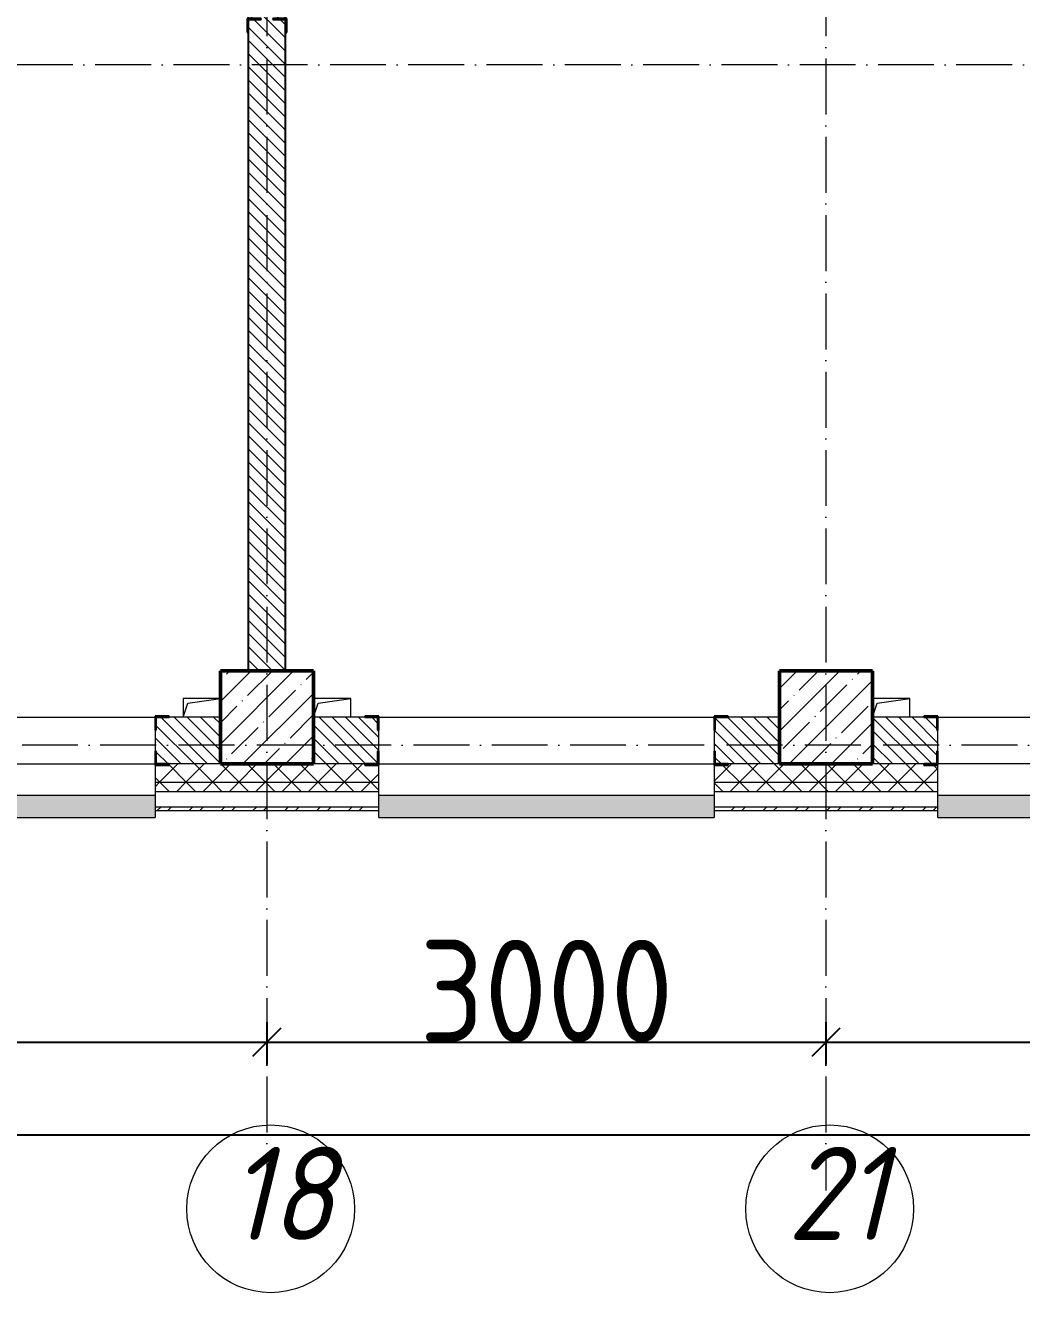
# Model space of a CAD drawing. Header units: millimetres. Extents: x -136833 to 49383, y -8033 to 344618.
# Drawn here: x -105781 to -100434, y 298141 to 304940 of the extents above; entities that cross this region are included whole.
import ezdxf

# ---------------------------------------------------------------- set-up
doc = ezdxf.new("R2010")
doc.units = ezdxf.units.MM
doc.linetypes.add('50_200_ШТРИХ_1Т_ш5_п1_п1_', pattern=[700, 500, -100, 0, -100])
for name, color, linetype, lineweight in [('A-____-____-DIMS', 7, 'Continuous', 9), ('A-GENM-____-MCUT', 7, 'Continuous', 25), ('A-GENM-____-OTLN', 7, 'Continuous', 9), ('A-GENM-____-OTLN-1', 7, 'Continuous', 25), ('A-GLAZ-____-OTLN', 7, 'Continuous', 9), ('A-WALL-____-MCUT', 7, 'Continuous', 13), ('A-WALL-____-MCUT-1', 7, 'Continuous', 9), ('A-WALL-____-OTLN', 7, 'Continuous', 9), ('A-WALL-____-PATT-1', 7, 'Continuous', 9), ('A-WALL-FNSH-MCUT-1', 7, 'Continuous', 9), ('S-COLS-____-MCUT', 7, 'Continuous', 50), ('S-COLS-____-OTLN', 7, 'Continuous', 9), ('S-GRID-____-IDEN', 7, 'Continuous', 9), ('S-GRID-____-OTLN-1', 7, '50_200_ШТРИХ_1Т_ш5_п1_п1_', 9)]:
    doc.layers.add(name, color=color, linetype=linetype, lineweight=lineweight)
doc.layers.add('A-GLAZ-____-OTLN-1', color=7, linetype='Continuous', lineweight=9, true_color=0xc0c0c0)
doc.styles.add('ISOCPEUR_I_9', font='isocpeui.ttf', dxfattribs={"width": 0.9, "height": 250})
doc.styles.add('СПДС', font='isocpeur.ttf', dxfattribs={"width": 0.9})
doc.dimstyles.new('ISO-2_5_0_9К_БОЛЬШОЙ_ОСИ', dxfattribs={"dimscale": 304.8, "dimtxt": 248.995294, "dimasz": 0.492126, "dimexe": 0.393701, "dimexo": 0, "dimgap": 0, "dimtad": 1, "dimdec": 0, "dimzin": 0, "dimdsep": 46, "dimtxsty": 'ISOCPEUR_I_9', "dimblk1": 'OBLIQUE', "dimblk2": 'OBLIQUE', "dimsah": 1, "dimcen": 0.09, "dimdle": 0.393701, "dimazin": 0, "dimtfac": 1, "dimtdec": 4, "dimtix": 1, "dimtmove": 0, "dimatfit": 3, "dimfxl": 1, "dimtvp": 1, "dimtolj": 1, "dimtzin": 0, "dimarcsym": 2})
pattern_1 = [(135, (-131434.413, 245796.486), (-35.35534, -35.35534), [])]
pattern_2 = [(45, (-131434.41, 245796.49), (-70.71068, 70.71068), []), (135, (-131434.41, 245796.49), (-70.71068, -70.71068), [])]

# ---------------------------------------------------------------- blocks, each defined once
blk = doc.blocks.new('BSC_Колонна _Прямоугольная - 500х500-25642906-АР1_План отверстий 2 этажа в осях 1-64_Ю-ЯЯ')
at = {"layer": 'S-COLS-____-OTLN'}
h = blk.add_hatch(dxfattribs=at)
h.set_pattern_fill('FP_20', color=256, style=0, pattern_type=2)
h.set_pattern_definition([(45, (-26950, -55431.04), (-114.04925, 114.04925), []), (45, (-26835.95, -55431.04), (-114.04925, 114.04925), [201.613, -40.323, 3.353, -36.97])])
h.paths.add_polyline_path([(-250, -250), (250, -250), (250, 250), (-250, 250), (-250, 179.1)], flags=0)
at = {"layer": 'S-COLS-____-MCUT'}
for p, q in [((250, 250), (-250, 250)), ((-250, 250), (-250, -250)), ((250, -250), (250, 250)), ((-250, -250), (250, -250))]:
    blk.add_line(p, q, dxfattribs=at)
blk = doc.blocks.new('BSC_Колонна _Прямоугольная - 500х500-V47-АР1_План отверстий 2 этажа в осях 1-64_Ю-ЯЯ')
at = {"layer": 'S-COLS-____-OTLN'}
h = blk.add_hatch(dxfattribs=at)
h.set_pattern_fill('FP_57', color=256, style=0, pattern_type=2)
h.set_pattern_definition([(45, (-29950, -55431.04), (-114.04925, 114.04925), []), (45, (-29835.95, -55431.04), (-114.04925, 114.04925), [201.613, -40.323, 3.353, -36.97])])
h.paths.add_polyline_path([(-250, -250), (250, -250), (250, 250), (-250, 250)], flags=0)
at = {"layer": 'S-COLS-____-MCUT'}
for p, q in [((250, 250), (-250, 250)), ((-250, 250), (-250, -250)), ((250, -250), (250, 250)), ((-250, -250), (250, -250))]:
    blk.add_line(p, q, dxfattribs=at)
blk = doc.blocks.new('Фахверк_СКБ_Уголок - 250_2700-27497298-АР1_План отверстий 2 этажа в осях 1-64_Ю-ЯЯ')
at = {"layer": 'A-GENM-____-MCUT'}
for p, q in [((200, 181), (125, 181)), ((125, 181), (125, 106)), ((131, 106), (131, 175)), ((131, 175), (200, 175)), ((200, 175), (200, 181)), ((125, 106), (131, 106)), ((131, -6), (125, -6)), ((125, -6), (125, -81)), ((131, -75), (131, -6)), ((125, -81), (200, -81)), ((200, -75), (131, -75)), ((200, -81), (200, -75))]:
    blk.add_line(p, q, dxfattribs=at)
blk = doc.blocks.new('Фахверк_СКБ_Уголок - 200_3550-28267367-АР1_План отверстий 2 этажа в осях 1-64_Ю-ЯЯ')
at = {"layer": 'A-GENM-____-MCUT'}
for p, q in [((200, 156), (125, 156)), ((125, 156), (125, 81)), ((131, 81), (131, 150)), ((131, 150), (200, 150)), ((200, 150), (200, 156)), ((125, 81), (131, 81)), ((131, 19), (125, 19)), ((125, 19), (125, -56)), ((131, -50), (131, 19)), ((125, -56), (200, -56)), ((200, -50), (131, -50)), ((200, -56), (200, -50))]:
    blk.add_line(p, q, dxfattribs=at)
blk = doc.blocks.new('AR_Отверстие прямоугольное _в плите_ - AR_Отверстие прямоугольное _в плите_-V167-АР1_План отверстий 2 этажа в осях 1-64_Ю-ЯЯ')
at = {"layer": 'A-GENM-____-OTLN'}
for p, q in [((100, 50), (-100, 50)), ((-100, -50), (-75, 25)), ((-75, 25), (100, 50)), ((100, -50), (100, 50))]:
    blk.add_line(p, q, dxfattribs=at)
blk = doc.blocks.new('AR_Отверстие прямоугольное _в плите_ - AR_Отверстие прямоугольное _в плите_-V175-АР1_План отверстий 2 этажа в осях 1-64_Ю-ЯЯ')
at = {"layer": 'A-GENM-____-OTLN'}
for p, q in [((100, 50), (-100, 50)), ((-100, 50), (-100, -50)), ((-100, -50), (-75, 25)), ((-75, 25), (100, 50))]:
    blk.add_line(p, q, dxfattribs=at)
blk = doc.blocks.new('Отлив_СКБ - Отлив витража_120_НВФ-31885687-АР1_План отверстий 2 этажа в осях 1-64_Ю-ЯЯ')
at = {"layer": 'A-GLAZ-____-OTLN-1'}
for points in [[(0, 0), (0, -2), (1800, -2), (1800, 0), (1023.3, 0)], [(0, -83), (0, -120), (1800, -120), (1800, -2), (0, -2), (0, -63)]]:
    blk.add_hatch(color=256, dxfattribs=at).paths.add_polyline_path(points, flags=0)
at = {"layer": 'A-GLAZ-____-OTLN'}
for p, q in [((0, 0), (1800, 0)), ((1800, -2), (0, -2)), ((0, -120), (0, -83)), ((0, -120), (1800, -120)), ((1800, -83), (1800, -120))]:
    blk.add_line(p, q, dxfattribs=at)
blk = doc.blocks.new('Ось сетки - Круг_Ø6_00__ISO-2_5_0_9K_-25732049-АР1_План отверстий 3 этажа в осях 1-64_Ю-ЯЯ')
at = {"layer": 'S-GRID-____-IDEN'}
blk.add_circle((0, 0), 3, dxfattribs=at)
blk = doc.blocks.new('_Oblique')
at = {"color": 0, "linetype": 'ByBlock', "lineweight": -2}
blk.add_line((-0.5, -0.5), (0.5, 0.5), dxfattribs=at)
blk = doc.blocks.new('*D2104')
at = {"layer": 'A-____-____-DIMS', "color": 0, "lineweight": -2, "transparency": 16777216}
for p, q in [((304720.7, -33068.9), (304720.7, -33295)), ((310720.7, -33068.9), (310720.7, -33295)), ((304600.7, -33175), (310840.7, -33175))]:
    blk.add_line(p, q, dxfattribs=at)
at = {"layer": 'Defpoints', "color": 0, "transparency": 16777216}
for p in [(304720.7, -33068.9), (310720.7, -33068.9), (310720.7, -33175)]:
    blk.add_point(p, dxfattribs=at)
at = {"layer": 'A-____-____-DIMS', "color": 0, "lineweight": -2, "transparency": 16777216, "xscale": 150, "yscale": 150, "zscale": 150, "rotation": 180}
blk.add_blockref('_Oblique', (304720.7, -33175), dxfattribs=at)
at = {"layer": 'A-____-____-DIMS', "color": 0, "lineweight": -2, "transparency": 16777216, "xscale": 150, "yscale": 150, "zscale": 150}
blk.add_blockref('_Oblique', (310720.7, -33175), dxfattribs=at)
at = {"layer": 'A-____-____-DIMS', "color": 0, "transparency": 16777216, "insert": (307720.7, -32900.7), "char_height": 548.64, "attachment_point": 5, "style": 'СПДС'}
blk.add_mtext('\\A1;6000', dxfattribs=at)
blk = doc.blocks.new('*D2105')
at = {"layer": 'A-____-____-DIMS', "color": 0, "lineweight": -2, "transparency": 16777216}
for p, q in [((310720.7, -33068.9), (310720.7, -33295)), ((313720.7, -33068.9), (313720.7, -33295)), ((310600.7, -33175), (313840.7, -33175))]:
    blk.add_line(p, q, dxfattribs=at)
at = {"layer": 'Defpoints', "color": 0, "transparency": 16777216}
for p in [(310720.7, -33068.9), (313720.7, -33068.9), (313720.7, -33175)]:
    blk.add_point(p, dxfattribs=at)
at = {"layer": 'A-____-____-DIMS', "color": 0, "lineweight": -2, "transparency": 16777216, "xscale": 150, "yscale": 150, "zscale": 150, "rotation": 180}
blk.add_blockref('_Oblique', (310720.7, -33175), dxfattribs=at)
at = {"layer": 'A-____-____-DIMS', "color": 0, "lineweight": -2, "transparency": 16777216, "xscale": 150, "yscale": 150, "zscale": 150}
blk.add_blockref('_Oblique', (313720.7, -33175), dxfattribs=at)
at = {"layer": 'A-____-____-DIMS', "color": 0, "transparency": 16777216, "insert": (312220.7, -32900.7), "char_height": 548.64, "attachment_point": 5, "style": 'СПДС'}
blk.add_mtext('\\A1;3000', dxfattribs=at)
blk = doc.blocks.new('*D2106')
at = {"layer": 'A-____-____-DIMS', "color": 0, "lineweight": -2, "transparency": 16777216}
for p, q in [((313720.7, -33068.9), (313720.7, -33295)), ((319720.7, -33068.9), (319720.7, -33295)), ((313600.7, -33175), (319840.7, -33175))]:
    blk.add_line(p, q, dxfattribs=at)
at = {"layer": 'Defpoints', "color": 0, "transparency": 16777216}
for p in [(313720.7, -33068.9), (319720.7, -33068.9), (319720.7, -33175)]:
    blk.add_point(p, dxfattribs=at)
at = {"layer": 'A-____-____-DIMS', "color": 0, "lineweight": -2, "transparency": 16777216, "xscale": 150, "yscale": 150, "zscale": 150, "rotation": 180}
blk.add_blockref('_Oblique', (313720.7, -33175), dxfattribs=at)
at = {"layer": 'A-____-____-DIMS', "color": 0, "lineweight": -2, "transparency": 16777216, "xscale": 150, "yscale": 150, "zscale": 150}
blk.add_blockref('_Oblique', (319720.7, -33175), dxfattribs=at)
at = {"layer": 'A-____-____-DIMS', "color": 0, "transparency": 16777216, "insert": (316720.7, -32900.7), "char_height": 548.64, "attachment_point": 5, "style": 'СПДС'}
blk.add_mtext('\\A1;6000', dxfattribs=at)
blk = doc.blocks.new('*D2119')
at = {"layer": 'A-____-____-DIMS', "color": 0, "lineweight": -2, "transparency": 16777216}
for p, q in [((281420.7, -33565.7), (281420.7, -33791.8)), ((354820.7, -33565.7), (354820.7, -33791.8)), ((281300.7, -33671.8), (354940.7, -33671.8))]:
    blk.add_line(p, q, dxfattribs=at)
at = {"layer": 'Defpoints', "color": 0, "transparency": 16777216}
for p in [(281420.7, -33565.7), (354820.7, -33565.7), (354820.7, -33671.8)]:
    blk.add_point(p, dxfattribs=at)
at = {"layer": 'A-____-____-DIMS', "color": 0, "lineweight": -2, "transparency": 16777216, "xscale": 150, "yscale": 150, "zscale": 150, "rotation": 180}
blk.add_blockref('_Oblique', (281420.7, -33671.8), dxfattribs=at)
at = {"layer": 'A-____-____-DIMS', "color": 0, "lineweight": -2, "transparency": 16777216, "xscale": 150, "yscale": 150, "zscale": 150}
blk.add_blockref('_Oblique', (354820.7, -33671.8), dxfattribs=at)
at = {"layer": 'A-____-____-DIMS', "color": 0, "transparency": 16777216, "insert": (318120.7, -33397.5), "char_height": 548.64, "attachment_point": 5, "style": 'СПДС'}
blk.add_mtext('\\A1;73400', dxfattribs=at)
blk = doc.blocks.new('3эт')
at = {"layer": 'S-GRID-____-OTLN-1', "color": 251, "ltscale": 0.6, "true_color": 0x636466}
for p, q in [((310720.7, 4029.4), (310720.7, -33971.9)), ((313720.7, 4029.4), (313720.7, -33971.9)), ((359250.7, -27932.4), (279101.9, -27932.4)), ((387845.1, -31582.4), (279101.9, -31582.4))]:
    blk.add_line(p, q, dxfattribs=at)
at = {"layer": 'S-GRID-____-IDEN', "xscale": 150, "yscale": 150, "zscale": 99.99999999999993, "rotation": 180}
for p in [(310740.6, -34069.4), (313740.6, -34069.4)]:
    blk.add_blockref('Ось сетки - Круг_Ø6_00__ISO-2_5_0_9K_-25732049-АР1_План отверстий 3 этажа в осях 1-64_Ю-ЯЯ', p, dxfattribs=at)
at = {"layer": 'S-GRID-____-IDEN', "char_height": 500, "width": 346.329, "attachment_point": 1, "style": 'ISOCPEUR_I_9'}
for s, insert in [('18', (310513, -33737)), ('21', (313513, -33737))]:
    blk.add_mtext(s, dxfattribs=dict(at, insert=insert))
at = {"layer": 'A-____-____-DIMS'}
for base, p1, p2, override, picture, middle in [((310720.7, -33175), (304720.7, -33068.9), (310720.7, -33068.9), {"dimtxt": 1.8, "dimpost": '<>', "dimtxsty": 'СПДС', "dimfxl": 6000}, '*D2104', (307720.7, -32900.7)), ((313720.7, -33175), (310720.7, -33068.9), (313720.7, -33068.9), {"dimtxt": 1.8, "dimpost": '<>', "dimtxsty": 'СПДС', "dimfxl": 3000}, '*D2105', (312220.7, -32900.7)), ((319720.7, -33175), (313720.7, -33068.9), (319720.7, -33068.9), {"dimtxt": 1.8, "dimpost": '<>', "dimtxsty": 'СПДС', "dimfxl": 6000}, '*D2106', (316720.7, -32900.7)), ((354820.7, -33671.8), (281420.7, -33565.7), (354820.7, -33565.7), {"dimtxt": 1.8, "dimpost": '<>', "dimtxsty": 'СПДС', "dimfxl": 73400}, '*D2119', (318120.7, -33397.5))]:
    dim = blk.add_linear_dim(base=base, p1=p1, p2=p2, dimstyle='ISO-2_5_0_9К_БОЛЬШОЙ_ОСИ', override=override, dxfattribs=at)
    dim.commit()
    dim.dimension.update_dxf_attribs({"geometry": picture, "text_midpoint": middle})

msp = doc.modelspace()

# ---------------------------------------------------------------- hatches: boundary and pattern name
at = {"layer": 'A-WALL-____-PATT-1'}
h = msp.add_hatch(dxfattribs=at)
h.set_pattern_fill('FP_6', color=256, style=0, pattern_type=2)
h.set_pattern_definition(pattern_1)
h.paths.add_polyline_path([(-104584.4, 301477.5), (-104384.4, 301477.5), (-104384.4, 304971.5), (-104453.4, 304971.5), (-104453.4, 304977.5), (-104384.4, 304977.5), (-104384.4, 308477.5), (-104584.4, 308477.5), (-104584.4, 304977.5), (-104515.4, 304977.5), (-104515.4, 304971.5), (-104584.4, 304971.5), (-104584.4, 303021.1)], flags=0)
h = msp.add_hatch(dxfattribs=at)
h.set_pattern_fill('FP_6', color=256, style=0, pattern_type=2)
h.set_pattern_definition(pattern_1)
h.paths.add_polyline_path([(-104937.1, 300977.5), (-104734.4, 300977.5), (-104734.4, 301227.5), (-105078.4, 301227.5), (-105078.4, 301158.5), (-105084.4, 301158.5), (-105084.4, 301046.5), (-105078.4, 301046.5), (-105078.4, 300977.5), (-105009.4, 300977.5)], flags=0)
h.paths.add_polyline_path([(-106959.4, 300977.5), (-106890.4, 300977.5), (-106890.4, 301046.5), (-106884.4, 301046.5), (-106884.4, 301158.5), (-106890.4, 301158.5), (-106890.4, 301227.5), (-108078.4, 301227.5), (-108078.4, 301158.5), (-108084.4, 301158.5), (-108084.4, 301046.5), (-108078.4, 301046.5), (-108078.4, 300977.5), (-107588.3, 300977.5)], flags=0)
h.paths.add_polyline_path([(-110140.4, 300977.5), (-109890.4, 300977.5), (-109890.4, 301046.5), (-109884.4, 301046.5), (-109884.4, 301158.5), (-109890.4, 301158.5), (-109890.4, 301227.5), (-110234.4, 301227.5), (-110234.4, 300977.5)], flags=0)
h = msp.add_hatch(dxfattribs=at)
h.set_pattern_fill('FP_6', color=256, style=0, pattern_type=2)
h.set_pattern_definition(pattern_1)
h.paths.add_polyline_path([(-102009.4, 300977.5), (-101734.4, 300977.5), (-101734.4, 301227.5), (-102078.4, 301227.5), (-102078.4, 301158.5), (-102084.4, 301158.5), (-102084.4, 301046.5), (-102078.4, 301046.5), (-102078.4, 300977.5)], flags=0)
h.paths.add_polyline_path([(-104234.4, 300977.5), (-103890.4, 300977.5), (-103890.4, 301046.5), (-103884.4, 301046.5), (-103884.4, 301158.5), (-103890.4, 301158.5), (-103890.4, 301227.5), (-104234.4, 301227.5)], flags=0)
h = msp.add_hatch(dxfattribs=at)
h.set_pattern_fill('FP_6', color=256, style=0, pattern_type=2)
h.set_pattern_definition(pattern_1)
h.paths.add_polyline_path([(-96078.4, 300977.5), (-95734.4, 300977.5), (-95734.4, 301227.5), (-96078.4, 301227.5), (-96078.4, 301158.5), (-96084.4, 301158.5), (-96084.4, 301046.5), (-96078.4, 301046.5)], flags=0)
h.paths.add_polyline_path([(-97959.4, 300977.5), (-97890.4, 300977.5), (-97890.4, 301046.5), (-97884.4, 301046.5), (-97884.4, 301158.5), (-97890.4, 301158.5), (-97890.4, 301227.5), (-99078.4, 301227.5), (-99078.4, 301158.5), (-99084.4, 301158.5), (-99084.4, 301046.5), (-99078.4, 301046.5), (-99078.4, 300977.5), (-99009.4, 300977.5)], flags=0)
h.paths.add_polyline_path([(-100890.4, 300977.5), (-100890.4, 301046.5), (-100884.4, 301046.5), (-100884.4, 301158.5), (-100890.4, 301158.5), (-100890.4, 301227.5), (-101234.4, 301227.5), (-101234.4, 300977.5), (-100959.4, 300977.5)], flags=0)
h = msp.add_hatch(dxfattribs=at)
h.set_pattern_fill('FP_1', color=256, style=0, pattern_type=2)
h.set_pattern_definition(pattern_2)
h.paths.add_polyline_path([(-57214.6, 300877.5), (-57134.4, 300877.5), (-57134.4, 300977.5), (-63484.4, 300977.5), (-63484.4, 300877.5), (-60749.6, 300877.5)], flags=0)
h.paths.add_polyline_path([(-66434.4, 300877.5), (-64484.4, 300877.5), (-64484.4, 300977.5), (-66359.4, 300977.5), (-66359.4, 300971.5), (-66434.4, 300971.5)], flags=0)
h.paths.add_polyline_path([(-67434.4, 300877.5), (-67434.4, 300971.5), (-67509.4, 300971.5), (-67509.4, 300977.5), (-68459.4, 300977.5), (-68459.4, 300971.5), (-68534.4, 300971.5), (-68534.4, 300877.5), (-67819.6, 300877.5)], flags=0)
h.paths.add_polyline_path([(-71354.6, 300877.5), (-70334.4, 300877.5), (-70334.4, 300971.5), (-70409.4, 300971.5), (-70409.4, 300977.5), (-71459.4, 300977.5), (-71459.4, 300971.5), (-71534.4, 300971.5), (-71534.4, 300877.5), (-71459.4, 300877.5)], flags=0)
h.paths.add_polyline_path([(-73334.4, 300877.5), (-73334.4, 300971.5), (-73409.4, 300971.5), (-73409.4, 300977.5), (-74459.4, 300977.5), (-74459.4, 300971.5), (-74534.4, 300971.5), (-74534.4, 300877.5), (-74005.8, 300877.5)], flags=0)
h.paths.add_polyline_path([(-77098.9, 300877.5), (-76334.4, 300877.5), (-76334.4, 300971.5), (-76409.4, 300971.5), (-76409.4, 300977.5), (-77459.4, 300977.5), (-77459.4, 300971.5), (-77534.4, 300971.5), (-77534.4, 300877.5), (-77184.4, 300877.5)], flags=0)
h.paths.add_polyline_path([(-79409.4, 300877.5), (-79334.4, 300877.5), (-79334.4, 300971.5), (-79409.4, 300971.5), (-79409.4, 300977.5), (-80459.4, 300977.5), (-80459.4, 300971.5), (-80534.4, 300971.5), (-80534.4, 300877.5), (-80192.1, 300877.5)], flags=0)
h.paths.add_polyline_path([(-83534.4, 300877.5), (-82334.4, 300877.5), (-82334.4, 300971.5), (-82409.4, 300971.5), (-82409.4, 300977.5), (-83459.4, 300977.5), (-83459.4, 300971.5), (-83534.4, 300971.5)], flags=0)
h.paths.add_polyline_path([(-88959.4, 300877.5), (-88884.4, 300877.5), (-88884.4, 300971.5), (-88959.4, 300971.5), (-88959.4, 300977.5), (-90009.4, 300977.5), (-90009.4, 300971.5), (-90084.4, 300971.5), (-90084.4, 300877.5), (-89029.6, 300877.5)], flags=0)
h.paths.add_polyline_path([(-87009.4, 300877.5), (-85334.4, 300877.5), (-85334.4, 300971.5), (-85409.4, 300971.5), (-85409.4, 300977.5), (-87009.4, 300977.5), (-87009.4, 300971.5), (-87084.4, 300971.5), (-87084.4, 300877.5)], flags=0)
h.paths.add_polyline_path([(-91959.4, 300877.5), (-91884.4, 300877.5), (-91884.4, 300971.5), (-91959.4, 300971.5), (-91959.4, 300977.5), (-93009.4, 300977.5), (-93009.4, 300971.5), (-93084.4, 300971.5), (-93084.4, 300877.5), (-92234.4, 300877.5)], flags=0)
h.paths.add_polyline_path([(-94884.4, 300877.5), (-94884.4, 300971.5), (-94959.4, 300971.5), (-94959.4, 300977.5), (-96009.4, 300977.5), (-96009.4, 300971.5), (-96084.4, 300971.5), (-96084.4, 300877.5), (-95215.8, 300877.5)], flags=0)
h.paths.add_polyline_path([(-99084.4, 300877.5), (-97884.4, 300877.5), (-97884.4, 300971.5), (-97959.4, 300971.5), (-97959.4, 300977.5), (-99009.4, 300977.5), (-99009.4, 300971.5), (-99084.4, 300971.5)], flags=0)
h.paths.add_polyline_path([(-100884.4, 300877.5), (-100884.4, 300971.5), (-100959.4, 300971.5), (-100959.4, 300977.5), (-102009.4, 300977.5), (-102009.4, 300971.5), (-102084.4, 300971.5), (-102084.4, 300877.5), (-100959.4, 300877.5)], flags=0)
h.paths.add_polyline_path([(-104734.4, 300877.5), (-103884.4, 300877.5), (-103884.4, 300971.5), (-103959.4, 300971.5), (-103959.4, 300977.5), (-105009.4, 300977.5), (-105009.4, 300971.5), (-105084.4, 300971.5), (-105084.4, 300877.5), (-104937.1, 300877.5)], flags=0)
h.paths.add_polyline_path([(-106884.4, 300877.5), (-106884.4, 300971.5), (-106959.4, 300971.5), (-106959.4, 300977.5), (-108009.4, 300977.5), (-108009.4, 300971.5), (-108084.4, 300971.5), (-108084.4, 300877.5), (-107588.3, 300877.5)], flags=0)
h.paths.add_polyline_path([(-109884.4, 300877.5), (-109884.4, 300971.5), (-109959.4, 300971.5), (-109959.4, 300977.5), (-111009.4, 300977.5), (-111009.4, 300971.5), (-111084.4, 300971.5), (-111084.4, 300877.5), (-109959.4, 300877.5)], flags=0)
h.paths.add_polyline_path([(-112884.4, 300877.5), (-112884.4, 300971.5), (-112959.4, 300971.5), (-112959.4, 300977.5), (-114009.4, 300977.5), (-114009.4, 300971.5), (-114084.4, 300971.5), (-114084.4, 300877.5), (-112890.8, 300877.5)], flags=0)
h.paths.add_polyline_path([(-115084.4, 300877.5), (-115084.4, 300971.5), (-115159.4, 300971.5), (-115159.4, 300977.5), (-124884.4, 300977.5), (-124884.4, 300877.5), (-115542.1, 300877.5)], flags=0)
h.paths.add_polyline_path([(-125884.4, 300877.5), (-125884.4, 300977.5), (-133884.4, 300977.5), (-133884.4, 300877.5), (-127914.6, 300877.5)], flags=0)
h = msp.add_hatch(dxfattribs=at)
h.set_pattern_fill('FP_1', color=256, style=0, pattern_type=2)
h.set_pattern_definition(pattern_2)
h.paths.add_polyline_path([(-57134.4, 300827.5), (-57134.4, 300877.5), (-63484.4, 300877.5), (-63484.4, 300827.5), (-57214.6, 300827.5)], flags=0)
h.paths.add_polyline_path([(-64484.4, 300827.5), (-64484.4, 300877.5), (-66434.4, 300877.5), (-66434.4, 300827.5), (-66052.1, 300827.5)], flags=0)
h.paths.add_polyline_path([(-67434.4, 300827.5), (-67434.4, 300877.5), (-68534.4, 300877.5), (-68534.4, 300827.5), (-67819.6, 300827.5)], flags=0)
h.paths.add_polyline_path([(-70334.4, 300827.5), (-70334.4, 300877.5), (-71534.4, 300877.5), (-71534.4, 300827.5), (-71354.6, 300827.5)], flags=0)
h.paths.add_polyline_path([(-73334.4, 300827.5), (-73334.4, 300877.5), (-74534.4, 300877.5), (-74534.4, 300827.5), (-74005.8, 300827.5)], flags=0)
h.paths.add_polyline_path([(-76334.4, 300827.5), (-76334.4, 300877.5), (-77534.4, 300877.5), (-77534.4, 300827.5), (-76657.1, 300827.5)], flags=0)
h.paths.add_polyline_path([(-80534.4, 300827.5), (-79334.4, 300827.5), (-79334.4, 300877.5), (-80534.4, 300877.5)], flags=0)
h.paths.add_polyline_path([(-82843.3, 300827.5), (-82334.4, 300827.5), (-82334.4, 300877.5), (-83534.4, 300877.5), (-83534.4, 300827.5)], flags=0)
h.paths.add_polyline_path([(-87084.4, 300827.5), (-85334.4, 300827.5), (-85334.4, 300877.5), (-87084.4, 300877.5)], flags=0)
h.paths.add_polyline_path([(-90084.4, 300827.5), (-88884.4, 300827.5), (-88884.4, 300877.5), (-90084.4, 300877.5)], flags=0)
h.paths.add_polyline_path([(-91884.4, 300827.5), (-91884.4, 300877.5), (-93084.4, 300877.5), (-93084.4, 300827.5), (-92564.6, 300827.5)], flags=0)
h.paths.add_polyline_path([(-97884.4, 300827.5), (-97884.4, 300877.5), (-99084.4, 300877.5), (-99084.4, 300827.5)], flags=0)
h.paths.add_polyline_path([(-96084.4, 300827.5), (-94884.4, 300827.5), (-94884.4, 300877.5), (-96084.4, 300877.5)], flags=0)
h.paths.add_polyline_path([(-100884.4, 300827.5), (-100884.4, 300877.5), (-102084.4, 300877.5), (-102084.4, 300827.5), (-101402.1, 300827.5)], flags=0)
h.paths.add_polyline_path([(-103884.4, 300827.5), (-103884.4, 300877.5), (-105084.4, 300877.5), (-105084.4, 300827.5), (-104053.3, 300827.5)], flags=0)
h.paths.add_polyline_path([(-108084.4, 300827.5), (-106884.4, 300827.5), (-106884.4, 300877.5), (-108084.4, 300877.5)], flags=0)
h.paths.add_polyline_path([(-109884.4, 300827.5), (-109884.4, 300877.5), (-111084.4, 300877.5), (-111084.4, 300827.5), (-110239.6, 300827.5)], flags=0)
h.paths.add_polyline_path([(-112890.8, 300827.5), (-112884.4, 300827.5), (-112884.4, 300877.5), (-114084.4, 300877.5), (-114084.4, 300827.5), (-113774.6, 300827.5)], flags=0)
h.paths.add_polyline_path([(-115084.4, 300827.5), (-115084.4, 300877.5), (-124884.4, 300877.5), (-124884.4, 300827.5), (-115542.1, 300827.5)], flags=0)
h.paths.add_polyline_path([(-125884.4, 300827.5), (-125884.4, 300877.5), (-133984.4, 300877.5), (-133984.4, 300827.5), (-127914.6, 300827.5)], flags=0)
h = msp.add_hatch(dxfattribs=at)
h.set_pattern_fill('FP_3', color=256, style=0, pattern_type=2)
h.set_pattern_definition([(45, (-131434.41, 245796.49), (-85.53659, 85.53659), []), (45, (-131377.39, 245796.49), (-85.53659, 85.53659), [])])
h.paths.add_polyline_path([(-86219.4, 300727.5), (-86219.4, 300747.5), (-87084.4, 300747.5), (-87084.4, 300727.5), (-86378.3, 300727.5)], flags=0)
h.paths.add_polyline_path([(-89029.6, 300727.5), (-88884.4, 300727.5), (-88884.4, 300747.5), (-90084.4, 300747.5), (-90084.4, 300727.5)], flags=0)
h.paths.add_polyline_path([(-92564.6, 300727.5), (-91884.4, 300727.5), (-91884.4, 300747.5), (-93084.4, 300747.5), (-93084.4, 300727.5)], flags=0)
h.paths.add_polyline_path([(-94884.4, 300727.5), (-94884.4, 300747.5), (-96084.4, 300747.5), (-96084.4, 300727.5), (-95215.8, 300727.5)], flags=0)
h.paths.add_polyline_path([(-97884.4, 300727.5), (-97884.4, 300747.5), (-99084.4, 300747.5), (-99084.4, 300727.5)], flags=0)
h.paths.add_polyline_path([(-100884.4, 300727.5), (-100884.4, 300747.5), (-102084.4, 300747.5), (-102084.4, 300727.5), (-101402.1, 300727.5)], flags=0)
h.paths.add_polyline_path([(-104053.3, 300727.5), (-103884.4, 300727.5), (-103884.4, 300747.5), (-105084.4, 300747.5), (-105084.4, 300727.5), (-104937.1, 300727.5)], flags=0)
h.paths.add_polyline_path([(-106884.4, 300727.5), (-106884.4, 300747.5), (-108084.4, 300747.5), (-108084.4, 300727.5), (-107588.3, 300727.5)], flags=0)
h.paths.add_polyline_path([(-110239.6, 300727.5), (-109884.4, 300727.5), (-109884.4, 300747.5), (-111084.4, 300747.5), (-111084.4, 300727.5)], flags=0)
h.paths.add_polyline_path([(-114084.4, 300727.5), (-112884.4, 300727.5), (-112884.4, 300747.5), (-114084.4, 300747.5)], flags=0)
h.paths.add_polyline_path([(-115084.4, 300727.5), (-115084.4, 300747.5), (-124884.4, 300747.5), (-124884.4, 300727.5), (-115542.1, 300727.5)], flags=0)
h.paths.add_polyline_path([(-125884.4, 300727.5), (-125884.4, 300747.5), (-134114.4, 300747.5), (-134114.4, 300727.5), (-127914.6, 300727.5)], flags=0)

# ---------------------------------------------------------------- linework, layer by layer
for points in [[(-104584.4, 308127.5), (-104584.4, 301477.5)], [(-104384.4, 301477.5), (-104384.4, 308077.5)]]:
    msp.add_lwpolyline(points)
at = {"layer": 'A-WALL-____-MCUT'}
for p, q in [((-104584.4, 304902.5), (-104584.4, 301477.5)), ((-104384.4, 301477.5), (-104384.4, 304902.5)), ((-104734.4, 301227.5), (-105009.4, 301227.5)), ((-103959.4, 301227.5), (-104234.4, 301227.5)), ((-101734.4, 301227.5), (-102009.4, 301227.5)), ((-100959.4, 301227.5), (-101234.4, 301227.5)), ((-105084.4, 301158.5), (-105084.4, 301046.5)), ((-103884.4, 301046.5), (-103884.4, 301158.5)), ((-102084.4, 301158.5), (-102084.4, 301046.5)), ((-100884.4, 301046.5), (-100884.4, 301158.5)), ((-105084.4, 300971.5), (-105084.4, 300747.5)), ((-103884.4, 300747.5), (-103884.4, 300971.5)), ((-102084.4, 300971.5), (-102084.4, 300747.5)), ((-100884.4, 300747.5), (-100884.4, 300971.5)), ((-105084.4, 300747.5), (-103884.4, 300747.5)), ((-102084.4, 300747.5), (-100884.4, 300747.5))]:
    msp.add_line(p, q, dxfattribs=at)
at = {"layer": 'A-WALL-____-MCUT-1'}
for p, q in [((-104734.4, 300977.5), (-105009.4, 300977.5)), ((-103959.4, 300977.5), (-104234.4, 300977.5)), ((-101734.4, 300977.5), (-102009.4, 300977.5)), ((-100959.4, 300977.5), (-101234.4, 300977.5)), ((-103884.4, 300877.5), (-105084.4, 300877.5)), ((-100884.4, 300877.5), (-102084.4, 300877.5)), ((-103884.4, 300827.5), (-105084.4, 300827.5)), ((-100884.4, 300827.5), (-102084.4, 300827.5))]:
    msp.add_line(p, q, dxfattribs=at)
at = {"layer": 'A-WALL-____-OTLN'}
for p, q in [((-106884.4, 301227.5), (-105084.4, 301227.5)), ((-103884.4, 301227.5), (-102084.4, 301227.5)), ((-100884.4, 301227.5), (-99084.4, 301227.5)), ((-106884.4, 300977.5), (-105084.4, 300977.5)), ((-103884.4, 300977.5), (-102084.4, 300977.5)), ((-99084.4, 300977.5), (-100884.4, 300977.5))]:
    msp.add_line(p, q, dxfattribs=at)
at = {"layer": 'A-WALL-FNSH-MCUT-1'}
for p, q in [((-105084.4, 300747.5), (-105084.4, 300727.5)), ((-103884.4, 300727.5), (-103884.4, 300747.5)), ((-102084.4, 300747.5), (-102084.4, 300727.5)), ((-100884.4, 300727.5), (-100884.4, 300747.5)), ((-105084.4, 300727.5), (-103884.4, 300727.5)), ((-102084.4, 300727.5), (-100884.4, 300727.5))]:
    msp.add_line(p, q, dxfattribs=at)

# ---------------------------------------------------------------- block references
msp.add_blockref('3эт', (-415205.1, 332659.9))
at = {"layer": 'A-GENM-____-OTLN'}
for name, p in [('AR_Отверстие прямоугольное _в плите_ - AR_Отверстие прямоугольное _в плите_-V175-АР1_План отверстий 2 этажа в осях 1-64_Ю-ЯЯ', (-104834.4, 301277.5)), ('AR_Отверстие прямоугольное _в плите_ - AR_Отверстие прямоугольное _в плите_-V167-АР1_План отверстий 2 этажа в осях 1-64_Ю-ЯЯ', (-104134.4, 301277.5)), ('AR_Отверстие прямоугольное _в плите_ - AR_Отверстие прямоугольное _в плите_-V167-АР1_План отверстий 2 этажа в осях 1-64_Ю-ЯЯ', (-101134.4, 301277.5))]:
    msp.add_blockref(name, p, dxfattribs=at)
at = {"layer": 'A-GENM-____-OTLN-1'}
for name, p, rotation in [('Фахверк_СКБ_Уголок - 200_3550-28267367-АР1_План отверстий 2 этажа в осях 1-64_Ю-ЯЯ', (-104534.4, 305102.5), 269.9999999999999), ('Фахверк_СКБ_Уголок - 250_2700-27497298-АР1_План отверстий 2 этажа в осях 1-64_Ю-ЯЯ', (-103759.4, 301152.5), 180), ('Фахверк_СКБ_Уголок - 250_2700-27497298-АР1_План отверстий 2 этажа в осях 1-64_Ю-ЯЯ', (-100759.4, 301152.5), 180)]:
    msp.add_blockref(name, p, dxfattribs=dict(at, rotation=rotation))
for p in [(-105209.4, 301052.5), (-102209.4, 301052.5)]:
    msp.add_blockref('Фахверк_СКБ_Уголок - 250_2700-27497298-АР1_План отверстий 2 этажа в осях 1-64_Ю-ЯЯ', p, dxfattribs=at)
at = {"layer": 'A-GLAZ-____-OTLN'}
for p in [(-106884.4, 300810.5), (-103884.4, 300810.5), (-100884.4, 300810.5)]:
    msp.add_blockref('Отлив_СКБ - Отлив витража_120_НВФ-31885687-АР1_План отверстий 2 этажа в осях 1-64_Ю-ЯЯ', p, dxfattribs=at)
at = {"layer": 'S-COLS-____-OTLN'}
for name, p in [('BSC_Колонна _Прямоугольная - 500х500-25642906-АР1_План отверстий 2 этажа в осях 1-64_Ю-ЯЯ', (-104484.4, 301227.5)), ('BSC_Колонна _Прямоугольная - 500х500-V47-АР1_План отверстий 2 этажа в осях 1-64_Ю-ЯЯ', (-101484.4, 301227.5))]:
    msp.add_blockref(name, p, dxfattribs=at)

doc.saveas('drawing.dxf')
